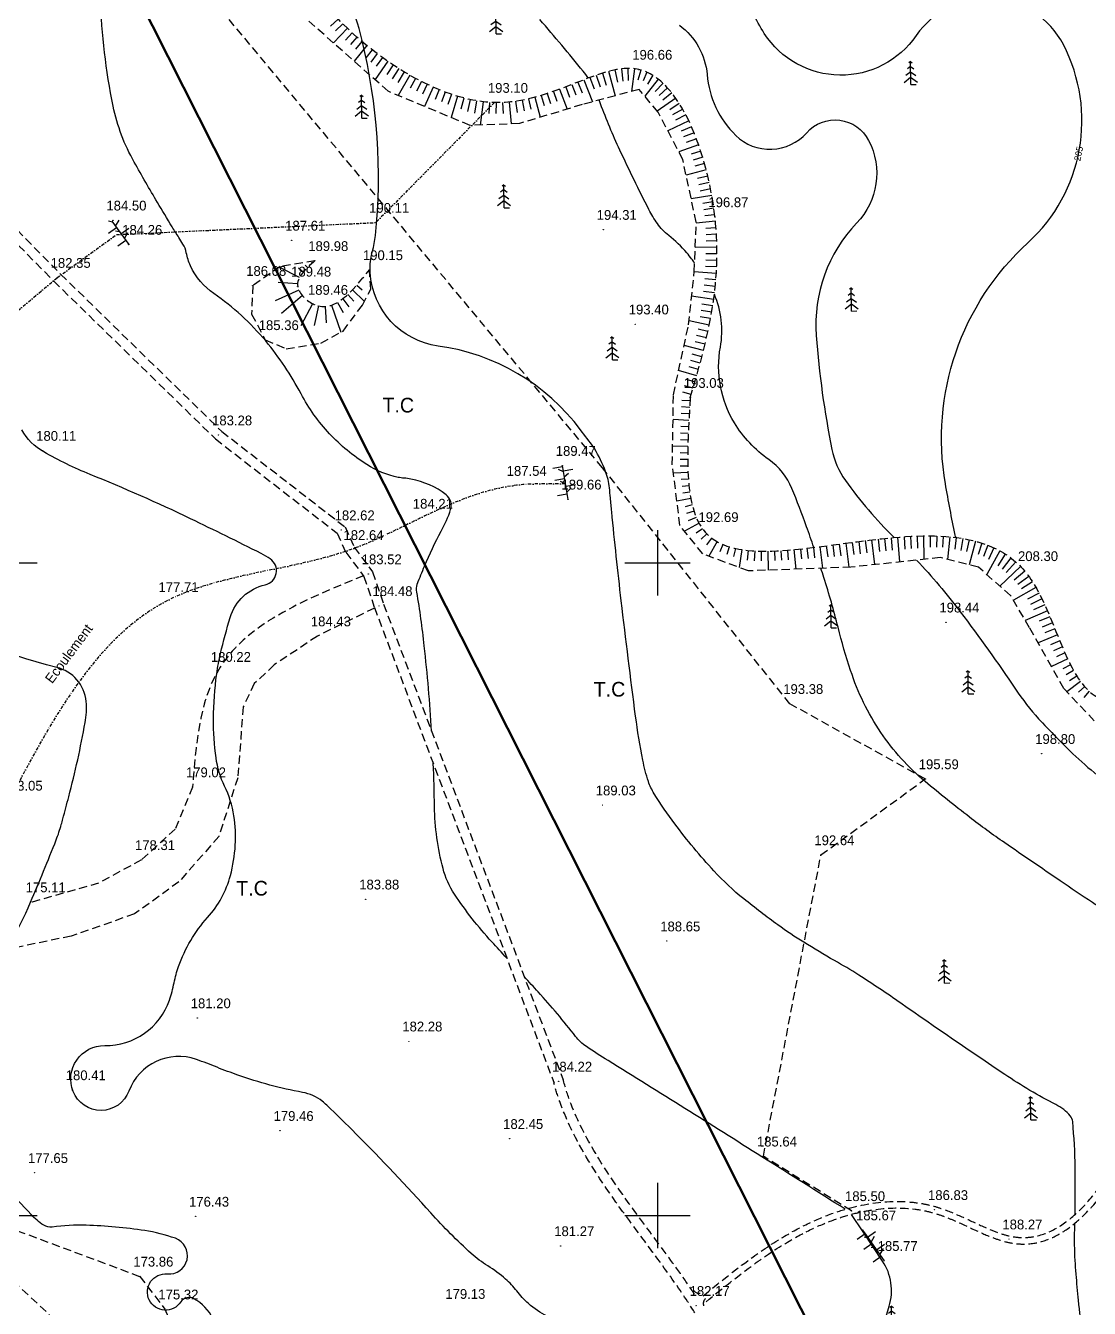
# Model space of a CAD drawing. Extents: x -83928 to -81707, y 15464 to 18601.
# Drawn here: x -82793.5 to -82467.7, y 16171.5 to 16564.6 of the extents above; entities that cross this region are included whole.
import ezdxf
from ezdxf.enums import TextEntityAlignment as Align

# ---------------------------------------------------------------- set-up
doc = ezdxf.new("R2010")
doc.units = 0
doc.header["$MEASUREMENT"] = 0
for name, pattern in [('ACAD_ISO03W100', [30, 12, -18]), ('INTERROMPU', [0.75, 0.5, -0.25]), ('TIRETPTx2', [2, 1, -0.5, 0, -0.5])]:
    doc.linetypes.add(name, pattern=pattern)
doc.layers.add('ACCE', color=4, linetype='INTERROMPU', lineweight=25)
doc.layers.add('Work', color=9, linetype='Continuous', lineweight=50)
for name, color, linetype in [('ALT', 7, 'Continuous'), ('Carroyage 1', 7, 'Continuous'), ('CNiv_1', 1, 'Continuous'), ('CONST', 7, 'Continuous'), ('Cotation CN', 6, 'Continuous'), ('ECOULEMENT', 160, 'ACAD_ISO03W100'), ('LIMITE', 40, 'INTERROMPU'), ('POINTS', 3, 'Continuous'), ('Talus', 5, 'Continuous'), ('USL', 2, 'Continuous')]:
    doc.layers.add(name, color=color, linetype=linetype)

# ---------------------------------------------------------------- blocks, each defined once
blk = doc.blocks.new('CotaCNiv')
at = {"invisible_edges": 15}
blk.add_3dface([(-0.5, -0.5), (0.5, -0.5), (0.5, 0.5), (-0.5, 0.5)], dxfattribs=at)
blk.add_3dface([(-0.5, -0.5), (0.5, -0.5), (0.5, 0.5), (-0.5, 0.5)], dxfattribs=at)
blk.add_attdef('ALTCNIV', text='', height=0.4).set_placement((0, 0), align=Align.MIDDLE)
blk = doc.blocks.new('T10')
at = {"layer": 'USL'}
for p, q in [((0.02, 2.78), (-0.5, 2.4)), ((0.02, 3.53), (-0.26, 3.33)), ((-0.02, 3.53), (0.26, 3.33)), ((-0.02, 2.78), (0.5, 2.4)), ((0, 0), (0, 3.5)), ((-1, 0.34), (-0.02, 1.1)), ((0.02, 1.94), (-0.77, 1.36)), ((-0.02, 1.94), (0.77, 1.36)), ((-0.02, 1.1), (1.01, 0.34)), ((0, 0), (0.83, 0))]:
    blk.add_line(p, q, dxfattribs=at)

msp = doc.modelspace()

# ---------------------------------------------------------------- linework, layer by layer
at = {"linetype": 'ByBlock', "extrusion": (0.000932032, -0.005533, 0.999984)}
msp.add_line((-82537.13, 16195.51, 186.07), (-82536.58, 16194.66, 186.06), dxfattribs=at)
at = {"layer": 'ACCE', "linetype": 'INTERROMPU', "ltscale": 5, "extrusion": (0.000932032, -0.005533, 0.999984), "elevation": 22.18}
for points in [[(-82808.97, 16511), (-82785.07, 16486.71), (-82735.54, 16438.36), (-82698.23, 16409.46), (-82695.6, 16403.6), (-82690.06, 16396.22), (-82686.83, 16386.68), (-82631.79, 16240.91)], [(-82806.83, 16513.1), (-82782.95, 16488.83), (-82733.57, 16440.63), (-82695.79, 16411.37), (-82693, 16405.13), (-82687.37, 16397.64), (-82684.01, 16387.69), (-82628.98, 16241.97)]]:
    msp.add_lwpolyline(points, dxfattribs=at)
at = {"layer": 'ACCE', "linetype": 'INTERROMPU', "ltscale": 5, "extrusion": (0.000932032, -0.005533, 0.999984)}
for centre, radius, start, end in [((-82587.12, 16177.67, -162.28), 2.17, 210.6363, 296.8504), ((-82583.77, 16172.33, -162.28), 2.13, 131.3062, 222.1388)]:
    msp.add_arc(centre, radius, start, end, dxfattribs=at)
at = {"layer": 'ACCE', "linetype": 'INTERROMPU', "ltscale": 5}
for points, knots in [([(-82586, 16175.38, 185.98), (-82581.2, 16179.31, 186.01), (-82576.37, 16183.2, 186.05), (-82568.02, 16189.23, 186.09), (-82564.59, 16191.53, 186.11), (-82558.41, 16195.19, 186.13), (-82555.72, 16196.63, 186.14), (-82550.37, 16199.12, 186.16), (-82547.72, 16200.19, 186.16), (-82542.84, 16201.83, 186.16), (-82540.62, 16202.45, 186.17), (-82533.8, 16203.96, 186.16), (-82529.08, 16204.48, 186.15), (-82522.71, 16204.17, 186.13), (-82521.07, 16204, 186.12), (-82518.33, 16203.55, 186.11), (-82517.21, 16203.32, 186.1), (-82514.97, 16202.76, 186.09), (-82513.87, 16202.42, 186.08), (-82510.58, 16201.3, 186.06), (-82508.44, 16200.39, 186.04), (-82504.26, 16198.5, 186), (-82502.22, 16197.52, 185.99), (-82498.8, 16195.99, 185.96), (-82497.39, 16195.39, 185.94), (-82494.72, 16194.41, 185.92), (-82493.47, 16194.01, 185.92), (-82491.03, 16193.47, 185.9), (-82489.84, 16193.31, 185.9), (-82487.52, 16193.21, 185.89), (-82486.38, 16193.27, 185.88), (-82482.83, 16193.78, 185.88), (-82480.48, 16194.61, 185.88), (-82475.91, 16197.11, 185.9), (-82473.69, 16198.77, 185.91), (-82469.34, 16202.81, 185.95), (-82467.22, 16205.18, 185.97), (-82461.1, 16212.95, 186.04), (-82457.21, 16219.1, 186.1), (-82449.52, 16232.21, 186.24), (-82445.72, 16239.18, 186.31), (-82440.12, 16248.9, 186.41), (-82438.4, 16251.82, 186.44), (-82435.29, 16256.85, 186.49), (-82433.91, 16259, 186.51), (-82431.1, 16263.13, 186.55), (-82429.68, 16265.11, 186.57), (-82425.39, 16270.87, 186.63), (-82422.51, 16274.45, 186.66), (-82416.95, 16281.36, 186.73), (-82414.26, 16284.69, 186.76), (-82409.78, 16290.75, 186.82), (-82407.91, 16293.49, 186.84), (-82405.11, 16298.25, 186.89), (-82404.07, 16300.23, 186.91), (-82402.34, 16304.05, 186.95), (-82401.62, 16305.88, 186.97), (-82400.4, 16309.68, 187.02), (-82399.89, 16311.64, 187.04), (-82399.07, 16315.67, 187.08), (-82398.77, 16317.74, 187.11), (-82398.14, 16324.04, 187.18), (-82398.12, 16328.37, 187.23), (-82398.73, 16335.85, 187.33), (-82399.19, 16339.02, 187.37), (-82400.52, 16345.21, 187.44), (-82401.4, 16348.24, 187.48), (-82403.19, 16353.02, 187.55), (-82403.99, 16354.84, 187.57), (-82405.65, 16358.12, 187.62), (-82406.48, 16359.59, 187.64), (-82408.13, 16362.17, 187.67), (-82408.92, 16363.29, 187.69), (-82410.59, 16365.46, 187.72), (-82411.48, 16366.52, 187.74), (-82414.34, 16369.79, 187.78), (-82416.42, 16371.94, 187.82), (-82419.66, 16375.47, 187.87), (-82420.85, 16376.8, 187.89), (-82422.88, 16379.28, 187.92), (-82423.74, 16380.4, 187.94), (-82425.38, 16382.69, 187.97), (-82426.16, 16383.86, 187.99), (-82428.42, 16387.42, 188.04), (-82429.82, 16389.86, 188.07), (-82432.19, 16394.21, 188.13), (-82433.19, 16396.11, 188.16), (-82434.19, 16398, 188.19)], [3.448781, 3.448781, 3.448781, 3.448781, 21.477763, 21.477763, 33.704874, 33.704874, 42.841126, 42.841126, 51.389512, 51.389512, 58.208587, 58.208587, 71.944836, 71.944836, 76.677716, 76.677716, 79.944242, 79.944242, 83.210769, 83.210769, 89.743822, 89.743822, 96.276875, 96.276875, 101.026512, 101.026512, 105.50547, 105.50547, 109.984427, 109.984427, 114.463385, 114.463385, 124.225963, 124.225963, 133.988541, 133.988541, 143.751119, 143.751119, 162.79459, 162.79459, 181.838061, 181.838061, 190.183059, 190.183059, 196.652083, 196.652083, 203.121106, 203.121106, 216.059153, 216.059153, 228.9972, 228.9972, 239.586039, 239.586039, 246.883183, 246.883183, 253.250736, 253.250736, 259.61829, 259.61829, 265.985843, 265.985843, 278.72095, 278.72095, 288.129528, 288.129528, 297.538107, 297.538107, 303.581452, 303.581452, 308.772493, 308.772493, 312.991663, 312.991663, 317.210832, 317.210832, 326.162459, 326.162459, 331.462934, 331.462934, 335.63843, 335.63843, 339.813926, 339.813926, 348.164918, 348.164918, 354.539267, 354.539267, 354.539267, 354.539267]), ([(-82585.05, 16173.58, 185.96), (-82580.19, 16177.56, 185.99), (-82575.32, 16181.48, 186.02), (-82566.99, 16187.51, 186.07), (-82563.6, 16189.79, 186.08), (-82557.55, 16193.38, 186.11), (-82554.92, 16194.79, 186.12), (-82549.79, 16197.19, 186.13), (-82547.29, 16198.21, 186.14), (-82542.85, 16199.72, 186.14), (-82540.94, 16200.28, 186.14), (-82537.05, 16201.22, 186.14), (-82535.07, 16201.6, 186.14), (-82529.09, 16202.39, 186.13), (-82525.04, 16202.47, 186.12), (-82519.59, 16201.76, 186.09), (-82518.15, 16201.49, 186.08), (-82515.54, 16200.84, 186.07), (-82514.37, 16200.49, 186.06), (-82512.05, 16199.68, 186.04), (-82510.89, 16199.22, 186.03), (-82507.43, 16197.77, 186), (-82505.14, 16196.69, 185.98), (-82500.92, 16194.74, 185.95), (-82498.97, 16193.86, 185.93), (-82495.73, 16192.64, 185.91), (-82494.42, 16192.21, 185.9), (-82491.96, 16191.61, 185.88), (-82490.81, 16191.42, 185.88), (-82488.54, 16191.22, 185.87), (-82487.43, 16191.22, 185.86), (-82484.15, 16191.47, 185.86), (-82482.03, 16191.99, 185.86), (-82477.95, 16193.62, 185.86), (-82475.99, 16194.73, 185.87), (-82472.19, 16197.45, 185.89), (-82470.36, 16199.06, 185.9), (-82464.51, 16204.98, 185.96), (-82460.71, 16210.14, 186.01), (-82453.33, 16221.57, 186.12), (-82449.75, 16227.85, 186.19), (-82442.59, 16240.57, 186.32), (-82439.01, 16247, 186.38), (-82433.93, 16255.25, 186.47), (-82432.53, 16257.44, 186.49), (-82428.28, 16263.75, 186.55), (-82425.35, 16267.63, 186.59), (-82419.53, 16275.01, 186.66), (-82416.64, 16278.51, 186.69), (-82410.94, 16285.75, 186.76), (-82408.15, 16289.48, 186.8), (-82404.45, 16295.36, 186.86), (-82403.29, 16297.4, 186.88), (-82401.35, 16301.3, 186.92), (-82400.54, 16303.15, 186.94), (-82399.62, 16305.65, 186.97), (-82399.41, 16306.25, 186.97), (-82399.21, 16306.86, 186.98)], [3.056603, 3.056603, 3.056603, 3.056603, 21.338406, 21.338406, 33.600877, 33.600877, 42.691962, 42.691962, 51.003267, 51.003267, 57.09833, 57.09833, 63.193392, 63.193392, 75.383516, 75.383516, 79.807534, 79.807534, 83.429642, 83.429642, 87.051751, 87.051751, 94.295967, 94.295967, 100.645965, 100.645965, 105.022211, 105.022211, 108.929242, 108.929242, 112.836272, 112.836272, 120.650332, 120.650332, 128.464393, 128.464393, 136.278453, 136.278453, 154.050436, 154.050436, 171.822418, 171.822418, 189.594401, 189.594401, 196.235736, 196.235736, 209.518408, 209.518408, 222.801079, 222.801079, 237.211949, 237.211949, 244.628063, 244.628063, 250.95186, 250.95186, 252.920773, 252.920773, 252.920773, 252.920773]), ([(-82580.98, 16157.14, 185.75), (-82582.25, 16159.47, 185.78), (-82583.54, 16161.78, 185.81), (-82586.18, 16166.36, 185.87), (-82587.54, 16168.62, 185.91), (-82591.29, 16174.56, 185.99), (-82593.79, 16178.21, 186.04), (-82599, 16185.5, 186.14), (-82601.69, 16189.13, 186.2), (-82609.98, 16200.3, 186.36), (-82615.57, 16207.85, 186.47), (-82624.23, 16221.89, 186.66), (-82627.57, 16228.29, 186.75), (-82630.59, 16236.82, 186.86), (-82631.18, 16238.71, 186.89), (-82631.68, 16240.63, 186.91)], [194.805354, 194.805354, 194.805354, 194.805354, 202.830738, 202.830738, 210.778937, 210.778937, 223.846027, 223.846027, 236.913117, 236.913117, 264.021485, 264.021485, 285.933045, 285.933045, 292.113673, 292.113673, 292.113673, 292.113673]), ([(-82588.67, 16175.95, 186), (-82588.97, 16176.4, 186), (-82589.28, 16176.86, 186.01), (-82591.05, 16179.49, 186.05), (-82592.56, 16181.66, 186.08), (-82597.19, 16188.12, 186.17), (-82600.38, 16192.39, 186.23), (-82609.03, 16204.07, 186.4), (-82614.41, 16211.46, 186.5), (-82621.87, 16223.97, 186.68), (-82624.46, 16229.01, 186.75), (-82627.35, 16236.53, 186.85), (-82628.13, 16238.92, 186.88), (-82628.79, 16241.43, 186.91), (-82628.81, 16241.53, 186.91), (-82628.83, 16241.62, 186.91)], [214.831609, 214.831609, 214.831609, 214.831609, 216.428382, 216.428382, 224.097956, 224.097956, 239.437106, 239.437106, 266.147391, 266.147391, 283.875868, 283.875868, 292.068193, 292.068193, 292.374898, 292.374898, 292.374898, 292.374898])]:
    msp.add_open_spline(points, degree=3, knots=knots, dxfattribs=at)
at = {"layer": 'Carroyage 1'}
for p, q in [((-82600, 16410), (-82600, 16390)), ((-82810, 16400), (-82790, 16400)), ((-82610, 16400), (-82590, 16400)), ((-82600, 16210), (-82600, 16190)), ((-82810, 16200), (-82790, 16200)), ((-82610, 16200), (-82590, 16200))]:
    msp.add_line(p, q, dxfattribs=at)
at = {"layer": 'CNiv_1'}
for points, elevation in [([(-82472.03, 16200.32, 0.008329), (-82472, 16214.67, 0.019953), (-82472.77, 16228.76, 0.152574), (-82473.5, 16230.5, 0.10051), (-82477.89, 16233.98, -0.030691), (-82493.55, 16243.18, -0.004253), (-82525.43, 16265.06, 0.010605), (-82538.33, 16273.67, 0.012795), (-82545.74, 16278.12, -0.010106), (-82555.14, 16283.71, -0.017474), (-82563.06, 16289.03, -0.012697), (-82573.5, 16297, -0.037423), (-82582.67, 16305.58, -0.025048), (-82594.67, 16320, -0.021866), (-82600.98, 16329.23, -0.0588), (-82602.75, 16333, -0.032005), (-82604.46, 16339.49, -0.015693), (-82606.67, 16353, -0.003532), (-82611.06, 16388.34, -0.004576), (-82614, 16415.67, -0.004466), (-82614.38, 16419.91, 0.00613), (-82614.67, 16423, 0.065092), (-82615.86, 16427.99, 0.042741), (-82619.25, 16435, 0.025206), (-82619.53, 16435.42, 0.001914), (-82623.5, 16440.75, 0.199948), (-82667.17, 16466.45, -0.358123), (-82688, 16489, -0.073343), (-82687.53, 16494.28, 0.039318), (-82686, 16504, 0.083793), (-82691.37, 16563.78, 0.203458), (-82707, 16584, 0.323079)], 190), ([(-82669.17, 16348.39, 0.012242), (-82671.4, 16374.6, 0.014131), (-82673.67, 16391, -0.098533), (-82673.6, 16393.4, -0.039445), (-82673.53, 16393.63, -0.001611), (-82671.33, 16399, -0.027487), (-82666.2, 16409.74, 0.045571), (-82663.33, 16416.33, 0.319015), (-82664.73, 16420.86, 0.117745), (-82675.5, 16425.67, 0.027216), (-82677.62, 16425.95, -0.03246), (-82679.4, 16426.2, -0.090212), (-82689.01, 16430.11, -0.062886), (-82700.43, 16439.57, -0.066612), (-82709.16, 16451.8, 0.051282), (-82720, 16468, 0.069171), (-82735.86, 16482.5, -0.135719), (-82743, 16491, -0.057863), (-82744.31, 16495.04, 0.087468), (-82745.33, 16497.67, 0.004843), (-82746.59, 16499.69, -0.002947), (-82748.67, 16503, -0.005927), (-82753.17, 16510.47, -0.003649), (-82760.25, 16522.75, -0.078337), (-82766.72, 16539.97, -0.043151), (-82770.6, 16573, -0.064329)], 185), ([(-82508.5, 16407.75, -0.087027), (-82508.8, 16408.51, -0.006543), (-82511.75, 16424.25, -0.256472), (-82486.48, 16498.08, 0.33946), (-82475.6, 16558.8, 0.567043), (-82520.69, 16561.6, -0.535768), (-82567.25, 16562.25, -0.072757), (-82573.23, 16575.37, 0.137494)], 205), ([(-82621.2, 16548.55, 0.028923), (-82622.71, 16550.64, 0.007047), (-82636, 16566.5, 0.014744)], 195), ([(-82593.25, 16564.75, -0.21654), (-82584.77, 16549.63, 0.179787), (-82576, 16531, 0.429749), (-82554.25, 16531.8, -0.527728), (-82535.27, 16529.47, -0.32105), (-82538.95, 16504.09, 0.213232), (-82551.33, 16469.67, 0.030928), (-82546.53, 16434.74, 0.106636), (-82542.4, 16425.27, 0.040979), (-82527.5, 16407.77, 0.040979)], 200), ([(-82588.59, 16491.88, 0.001371), (-82589.51, 16493.14, 0.018907), (-82591, 16495, 0.046175), (-82596.53, 16500.32, -0.070171), (-82600, 16504, -0.036009), (-82602.58, 16508.27, -0.008842), (-82611.5, 16526.5, -0.021261), (-82617.4, 16540.67, 0.006731), (-82617.84, 16541.82)], 195), ([(-82552.06, 16404.72, 0.003553), (-82554.28, 16411.06, 0.01135), (-82558.8, 16422.8, 0.142752), (-82565.85, 16431.64, -0.103439), (-82576.4, 16442.93, -0.183147), (-82580.69, 16466.13, 0.147763), (-82582.54, 16482.32)], 195), ([(-82633.77, 16169.12, -0.068286), (-82639.5, 16173, -0.045588), (-82643.09, 16176.87, 0.0483), (-82646.5, 16180.5, 0.041375), (-82651.96, 16184.55, -0.044604), (-82657, 16188.33, -0.026902), (-82669.4, 16200.78, 0.014165), (-82692.33, 16225, 0.003841), (-82701.31, 16233.82, 0.026922), (-82702.67, 16235, 0.119928), (-82708.72, 16237.72, -0.038417), (-82728.5, 16243, -0.011992), (-82734.89, 16245.41, 0.012127), (-82741.2, 16247.8, 0.407552), (-82761.89, 16238.13, -0.686526), (-82779, 16238, -0.533308), (-82769.28, 16252.07, 0.324318), (-82749.5, 16266, 0.032093), (-82748.05, 16271.31, -0.033959), (-82746.67, 16276.33, -0.099007), (-82737.79, 16291.31, 0.118035), (-82730.8, 16304.2, 0.051266), (-82729.31, 16313.44, 0.052919), (-82729.75, 16322.5, 0.074435), (-82732.59, 16331.58, -0.078633), (-82735.2, 16340.2, -0.036321), (-82735.98, 16352.16, -0.03136), (-82735, 16366, -0.025526), (-82733.84, 16372.24, -0.014142), (-82730.86, 16383.29, -0.270566), (-82720.14, 16393.28, 0.652669), (-82718.6, 16401.2, 0.034922), (-82721.41, 16402.87, 0.00474), (-82743, 16413.5, 0.015991), (-82773.73, 16427.08, -0.033903), (-82788, 16434, -0.136243), (-82794.7, 16440.76, -0.042676)], 180), ([(-82520.59, 16400.82, -0.027954), (-82507.2, 16385, -0.01313), (-82490.27, 16361.3, 0.033203), (-82483.2, 16352.2, 0.010229), (-82482.03, 16350.94, 0.002121), (-82476.25, 16345, 0.035892), (-82461.33, 16331.84, 0.159252), (-82457, 16330.33, 0.244466), (-82454.99, 16331.33, -0.139002), (-82452, 16333.67, -0.107759), (-82436.07, 16336.44, -0.072185), (-82412.5, 16332, -0.010015), (-82404.35, 16329.02, 0.014408), (-82398.67, 16327, 0.004411), (-82398.23, 16326.86, 0.004411)], 200), ([(-82424.18, 16272.34, 0.291258), (-82427.9, 16275.09, -0.122194), (-82440, 16279, -0.002067), (-82459.79, 16291.4, -0.005832), (-82466.73, 16295.91, -0.002552), (-82476.6, 16302.55, -0.001473), (-82493.6, 16314.2, -0.013244), (-82504.38, 16322.06, -0.01012), (-82518, 16333, -0.070898), (-82531.52, 16348.04, -0.067907), (-82540.8, 16367, -0.018391), (-82544.65, 16380.25, 0.015989), (-82549, 16395.5, 0.001579), (-82549.92, 16398.34)], 195), ([(-82806.66, 16270.69, 0.062002), (-82792, 16296, 0.006288), (-82784.16, 16315.14, 0.026475), (-82782.6, 16319.8, 0.002662), (-82782.12, 16321.55, 0.00069), (-82780.33, 16328.33, 0.019005), (-82775.29, 16351.03, 0.068486), (-82775, 16357.5, 0.319335), (-82783.99, 16367.94, -0.077175), (-82832, 16388, -0.013299)], 175), ([(-82646.13, 16278.88, -0.001986), (-82650.71, 16283.86, -0.038432), (-82662.15, 16298.47, -0.083255), (-82665.67, 16306.33, -0.059385), (-82668.27, 16325.32, 0.006161), (-82668.66, 16338.56, 0.006161)], 185), ([(-82542.43, 16201.91, 0.000123), (-82568, 16218, 0.001439), (-82615.12, 16247.45, -0.010118), (-82621.75, 16251.75, -0.079395), (-82625.06, 16254.86, 0.020123), (-82636.5, 16268.5, 0.002573), (-82640.74, 16273.11)], 185), ([(-82674.25, 16077.69, -0.01957), (-82674.67, 16079.67, -0.42658), (-82672.36, 16082.8, 0.372604), (-82669.5, 16086, 0.478534), (-82673.63, 16089.43, -0.253854), (-82682, 16092, -0.20963), (-82688.03, 16107.9, 0.195858), (-82694, 16125, 0.051216), (-82708.55, 16138.44, -0.042837), (-82726.2, 16154.2, -0.073601), (-82736.14, 16168.44, 0.154522), (-82742, 16174.5, 0.387629), (-82746, 16173.5, -0.265987), (-82751, 16171, -1.020897), (-82750.15, 16182.08, 0.881027), (-82747.67, 16193, 0.051197), (-82757.05, 16195.37, 0.027451), (-82775, 16197, 0.044845), (-82785.39, 16196.44, -0.179714), (-82788, 16197, -0.069167), (-82791.88, 16200.31, 0.029948), (-82800.2, 16208.6, 0.001791)], 175), ([(-82538.5, 16120.75, -0.057423), (-82528.98, 16172.18, 0.225135), (-82531, 16186), (-82537, 16195), (-82540.57, 16200.35)], 185), ([(-82410, 15955.6, -0.242807), (-82413.42, 15965.63, 0.156365), (-82416, 15981.33, 0.005887), (-82421.33, 15991.45, -0.011494), (-82424, 15996.67, -0.001304), (-82427.45, 16003.84, 0.001428), (-82430.6, 16010.4, 0.007953), (-82435, 16019.13, -0.004578), (-82442.75, 16034.25, -0.064599), (-82450.17, 16055.53, 0.07404), (-82457, 16074, 0.053807), (-82460.46, 16078.95, -0.052659), (-82464, 16084, -0.050769), (-82466.62, 16090.1, -0.030692), (-82469.25, 16100.75, -0.115049), (-82468.19, 16122.77, 0.104142), (-82466.5, 16147, 0.017885), (-82469.43, 16163.69, -0.029054), (-82471, 16174, -0.002947), (-82471.7, 16182.04, -0.005641), (-82472, 16186.25, -0.02207), (-82472.14, 16195.71, 0.001116), (-82472.09, 16197.63)], 190)]:
    msp.add_lwpolyline(points, format="xyb", dxfattribs=dict(at, elevation=elevation))
at = {"layer": 'CONST', "linetype": 'ByBlock', "extrusion": (0.000932032, -0.005533, 0.999984)}
for p, q in [((-82768.18, 16501.05, 190.48), (-82765.74, 16502.8, 190.49)), ((-82766.92, 16504.44, 190.51), (-82768.13, 16504.69, 6.99)), ((-82767.12, 16504.71, 190.52), (-82761.94, 16497.52, 190.41)), ((-82766, 16503.16, 190.49), (-82764.91, 16505.02, 6.99)), ((-82764.73, 16501.4, 190.47), (-82765.97, 16501.6, 6.97)), ((-82764.33, 16500.85, 190.46), (-82761.9, 16502.6, 190.47)), ((-82762.87, 16498.82, 190.43), (-82765.31, 16497.06, 190.42)), ((-82763.26, 16499.35, 190.44), (-82762.2, 16501.24, 6.96)), ((-82629.07, 16429.44, 189.17), (-82632.03, 16428.94, 189.17)), ((-82628.8, 16427.86, 189.15), (-82630.24, 16428.65, 5.64)), ((-82629.13, 16429.78, 189.18), (-82627.38, 16419.46, 189.05)), ((-82628.86, 16428.19, 189.16), (-82625.9, 16428.7, 189.16)), ((-82628.54, 16426.31, 189.14), (-82627.2, 16427.53, 5.63)), ((-82631.42, 16425.37, 189.13), (-82628.47, 16425.87, 189.13)), ((-82628.18, 16424.17, 189.11), (-82629.66, 16424.93, 5.61)), ((-82628.06, 16423.5, 189.1), (-82625.11, 16424, 189.1)), ((-82627.76, 16421.68, 189.08), (-82626.44, 16422.94, 5.6)), ((-82627.65, 16421.03, 189.07), (-82630.6, 16420.53, 189.07)), ((-82535.65, 16193.35, 186.04), (-82533.21, 16195.09, 186.05)), ((-82536.38, 16194.38, 186.06), (-82538.82, 16192.64, 186.05)), ((-82536.73, 16189.69, 186.01), (-82534.28, 16191.43, 186.01)), ((-82535.45, 16193.07, 186.04), (-82536.66, 16193.33, 2.52)), ((-82536.58, 16194.66, 186.06), (-82530.51, 16186.13, 185.94)), ((-82534.54, 16191.79, 186.02), (-82533.44, 16193.65, 2.51)), ((-82532.89, 16189.47, 185.99), (-82530.44, 16191.21, 185.99)), ((-82533.28, 16190.02, 185.99), (-82534.52, 16190.23, 2.5)), ((-82531.44, 16187.43, 185.96), (-82533.88, 16185.69, 185.95)), ((-82531.82, 16187.97, 185.96), (-82530.76, 16189.85, 2.49))]:
    msp.add_line(p, q, dxfattribs=at)
at = {"layer": 'ECOULEMENT', "linetype": 'TIRETPTx2', "extrusion": (0.000932032, -0.005533, 0.999984)}
for p, q in [((-82649.93, 16541.04, 189.59), (-82686.29, 16504.27, 190.25)), ((-82765.73, 16500.58, 189.95), (-82686.29, 16504.27, 189.9)), ((-82783.87, 16487.4, 189.9), (-82765.73, 16500.58, 189.95)), ((-82807.15, 16467.82, 189.81), (-82783.87, 16487.4, 189.9))]:
    msp.add_line(p, q, dxfattribs=at)
at = {"layer": 'ECOULEMENT', "linetype": 'TIRETPTx2'}
msp.add_spline([(-82628.18, 16424.17, 189.11), (-82644.17, 16423.65, 189.15), (-82672.92, 16413.59, 189.12), (-82694.16, 16404, 189.07), (-82750.82, 16388.06, 189.06), (-82798.6, 16327.19, 188.48), (-82814.11, 16298.43, 188.18)], degree=3, dxfattribs=at)
at = {"layer": 'LIMITE', "linetype": 'INTERROMPU', "ltscale": 5, "extrusion": (0.000932032, -0.005533, 0.999984)}
for p, q in [((-82616.84, 16429.16, 187.48), (-82739.73, 16576.74, 188.41)), ((-82682.44, 16544.5, 187.13), (-82707.48, 16566.59, 187.27)), ((-82605.58, 16545.08, 187.06), (-82623.05, 16540.43, 187.05)), ((-82599.76, 16538.11, 187.02), (-82605.58, 16545.08, 187.06)), ((-82657.4, 16534.03, 187.05), (-82682.44, 16544.5, 187.13)), ((-82623.05, 16540.43, 187.05), (-82642.26, 16534.61, 187.04)), ((-82592.19, 16523.57, 186.93), (-82599.76, 16538.11, 187.02)), ((-82642.26, 16534.61, 187.04), (-82657.4, 16534.03, 187.05)), ((-82588.11, 16504.38, 186.82), (-82592.19, 16523.57, 186.93)), ((-82588.69, 16489.26, 186.73), (-82588.11, 16504.38, 186.82)), ((-82715.59, 16490.82, 190.17), (-82723.96, 16484.94, 190.15)), ((-82704.95, 16492.55, 190.17), (-82715.59, 16490.82, 190.17)), ((-82687.77, 16483.87, 190.11), (-82688.2, 16489.76, 190.14)), ((-82590.44, 16472.98, 186.65), (-82588.69, 16489.26, 186.73)), ((-82723.96, 16484.94, 190.15), (-82724.29, 16476.23, 190.1)), ((-82690.38, 16479.01, 190.08), (-82687.77, 16483.87, 190.11)), ((-82696.29, 16471.02, 190.04), (-82690.38, 16479.01, 190.08)), ((-82724.29, 16476.23, 190.1), (-82720.12, 16468.32, 190.05)), ((-82703.07, 16467.37, 190.03), (-82696.29, 16471.02, 190.04)), ((-82595.09, 16451.46, 186.53), (-82590.44, 16472.98, 186.65)), ((-82720.12, 16468.32, 190.05), (-82713.68, 16465.63, 190.03)), ((-82713.68, 16465.63, 190.03), (-82703.07, 16467.37, 190.03)), ((-82595.42, 16430.08, 186.41), (-82595.09, 16451.46, 186.53)), ((-82559.44, 16356.82, 187.03), (-82616.84, 16429.16, 187.48)), ((-82593.09, 16411.47, 186.31), (-82595.42, 16430.08, 186.41)), ((-82586.1, 16402.75, 186.25), (-82593.09, 16411.47, 186.31)), ((-82585.41, 16409.5, 188.8), (-82585.42, 16409.55, 188.8)), ((-82572.13, 16397.52, 186.21), (-82586.1, 16402.75, 186.25)), ((-82513.32, 16401.59, 186.18), (-82540.69, 16398.68, 186.19)), ((-82501.67, 16398.69, 186.15), (-82513.32, 16401.59, 186.18)), ((-82540.69, 16398.68, 186.19), (-82572.13, 16397.52, 186.21)), ((-82491.77, 16389.96, 186.1), (-82501.67, 16398.69, 186.15)), ((-82485.95, 16380.08, 186.04), (-82491.77, 16389.96, 186.1)), ((-82686.63, 16386.15, 188.84), (-82704.15, 16377.54, 188.8)), ((-82475.47, 16361.47, 185.92), (-82485.95, 16380.08, 186.04)), ((-82704.15, 16377.54, 188.8), (-82717.36, 16368.77, 188.77)), ((-82717.36, 16368.77, 188.77), (-82723.48, 16363, 188.74)), ((-82723.48, 16363, 188.74), (-82726.88, 16355.87, 188.71)), ((-82466.15, 16351.59, 185.86), (-82475.47, 16361.47, 185.92)), ((-82517.93, 16333.76, 186.86), (-82559.44, 16356.82, 187.03)), ((-82726.88, 16355.87, 188.71), (-82728.57, 16334.15, 188.59)), ((-82728.57, 16334.15, 188.59), (-82734.35, 16316.15, 188.49)), ((-82549.9, 16310.47, 186.76), (-82517.93, 16333.76, 186.86)), ((-82734.35, 16316.15, 188.49), (-82746.58, 16302.23, 188.43)), ((-82567.51, 16218.13, 186.27), (-82549.9, 16310.47, 186.76)), ((-82746.58, 16302.23, 188.43), (-82760.17, 16292.39, 188.39)), ((-82540.51, 16201.4, 186.15), (-82567.51, 16218.13, 186.27))]:
    msp.add_line(p, q, dxfattribs=at)
for points, elevation in [([(-82742.57, 16331.65), (-82747.85, 16318.8), (-82758.18, 16309.33), (-82771.32, 16302.21), (-82791.66, 16296.4)], 20.87), ([(-82760.31, 16292.76), (-82779.72, 16286.01), (-82805.68, 16280.5), (-82827.07, 16276.73), (-82834.31, 16272.64), (-82837.25, 16267), (-82838.56, 16257.39), (-82840.97, 16243.65), (-82838.87, 16228.57), (-82813.79, 16202.27), (-82758.68, 16181.68), (-82751.01, 16171.63), (-82741.57, 16150.38), (-82747.48, 16104.32), (-82777.26, 16065.84), (-82805.7, 16045.54), (-82864.65, 16007.83), (-82897.44, 15966.1)], 21.1), ([(-82837.07, 16287.4), (-82847.32, 16278.82), (-82854.97, 16265.91), (-82857.93, 16255.36), (-82854.75, 16242.41), (-82851.19, 16224.95), (-82838, 16206.95), (-82823.52, 16195.38), (-82802.94, 16185.42), (-82782.05, 16165.84), (-82772.2, 16139.82), (-82771.65, 16109.27), (-82786.83, 16081.07), (-82816.97, 16051.01), (-82849.11, 16054.37), (-82876.37, 16022.07), (-82907.57, 15984.46)], 20.79)]:
    msp.add_lwpolyline(points, dxfattribs=dict(at, elevation=elevation))
at = {"layer": 'LIMITE', "linetype": 'INTERROMPU', "ltscale": 5}
for points in [[(-82589.91, 16450.62, 189.03), (-82582.37, 16505.99, 189.33), (-82605.7, 16551.18, 189.6), (-82649.93, 16541.04, 189.59), (-82706.52, 16584.57, 189.88), (-82665.36, 16582.04, 191.13), (-82554.88, 16606.44, 191.07), (-82571.19, 16622.5, 191.32), (-82571.05, 16629.84, 191.34)], [(-82704.95, 16492.55, 190.17), (-82710.19, 16484.72, 190.09), (-82705.04, 16479.14, 190.01), (-82688.2, 16489.76, 190.09)], [(-82589.91, 16450.62, 189.03), (-82585.41, 16409.5, 188.8), (-82487.52, 16397.53, 188.35), (-82459.29, 16357.54, 187.78), (-82444.25, 16367.31, 187.85), (-82446.68, 16388.82, 188.11), (-82434.19, 16398, 188.19), (-82407.04, 16394.58, 188.06), (-82373.55, 16337.21, 187.13), (-82367.71, 16299.43, 186.79), (-82371.9, 16253.38, 186.25), (-82380.23, 16205.29, 185.7), (-82391.12, 16156, 185.14), (-82406.5, 16083.04, 184.31)]]:
    msp.add_spline(points, degree=3, dxfattribs=at)
msp.add_open_spline([(-82690.01, 16395.99, 188.96), (-82708.41, 16388.61, 188.93), (-82738.79, 16375.95, 188.87), (-82741.38, 16344.11, 188.5), (-82742.43, 16331.28, 188.35)], degree=3, knots=[1.401571, 1.401571, 1.401571, 1.401571, 55.050618, 91.23634, 91.23634, 91.23634, 91.23634], dxfattribs=at)
at = {"layer": 'POINTS', "extrusion": (0.002059, -0.012217, 0.999923)}
for centre in [(-82605.91, 16550.19, -182.42), (-82650.14, 16540.05, -182.42), (-82582.59, 16505, -182.42), (-82767.01, 16503.98, -182.42), (-82686.51, 16503.28, -182.42), (-82616.8, 16501.12, -182.42), (-82712.24, 16497.82, -182.42), (-82762.16, 16496.54, -182.42), (-82705.17, 16491.56, -182.42), (-82688.42, 16488.77, -182.42), (-82784.09, 16486.41, -182.42), (-82724.18, 16483.95, -182.42), (-82710.41, 16483.73, -182.42), (-82705.26, 16478.15, -182.42), (-82606.99, 16472.13, -182.42), (-82720.34, 16467.33, -182.42), (-82590.12, 16449.62, -182.42), (-82734.63, 16438.13, -182.42), (-82788.52, 16433.4, -182.42), (-82629.34, 16428.79, -182.42), (-82644.38, 16422.66, -182.42), (-82627.59, 16418.47, -182.42), (-82673.13, 16412.6, -182.42), (-82697.08, 16409.05, -182.42), (-82585.62, 16408.5, -182.42), (-82694.37, 16403, -182.42), (-82688.79, 16395.57, -182.42), (-82487.74, 16396.54, -182.42), (-82751.04, 16387.06, -182.42), (-82685.5, 16385.82, -182.42), (-82511.81, 16380.79, -182.42), (-82704.37, 16376.54, -182.42), (-82735, 16365.65, -182.42), (-82559.65, 16355.81, -182.42), (-82482.46, 16340.49, -182.42), (-82518.14, 16332.76, -182.42), (-82742.64, 16330.28, -182.42), (-82617.08, 16324.73, -182.42), (-82758.25, 16307.97, -182.42), (-82550.11, 16309.46, -182.42), (-82791.73, 16295.04, -182.42), (-82689.55, 16295.9, -182.42), (-82689.55, 16295.9, -182.42), (-82597.33, 16283.05, -182.42), (-82741.17, 16259.5, -182.42), (-82741.17, 16259.5, -182.42), (-82676.35, 16252.39, -182.42), (-82676.35, 16252.39, -182.42), (-82779.46, 16237.45, -182.42), (-82779.46, 16237.45, -182.42), (-82630.46, 16240.08, -182.42), (-82715.79, 16224.97, -182.42), (-82715.79, 16224.97, -182.42), (-82645.45, 16222.5, -182.42), (-82645.45, 16222.5, -182.42), (-82567.72, 16217.12, -182.42), (-82791.04, 16212.07, -182.42), (-82791.04, 16212.07, -182.42), (-82741.68, 16198.69, -182.42), (-82741.68, 16198.69, -182.42), (-82540.72, 16200.39, -182.42), (-82515.29, 16200.72, -182.42), (-82537.34, 16194.5, -182.42), (-82492.51, 16191.72, -182.42), (-82629.81, 16189.66, -182.42), (-82629.81, 16189.66, -182.42), (-82530.72, 16185.12, -182.42), (-82758.75, 16180.32, -182.42), (-82758.75, 16180.32, -182.42), (-82588.33, 16171.34, -182.42)]:
    msp.add_circle(centre, 0.05, dxfattribs=at)
at = {"layer": 'Talus', "linetype": 'ByBlock', "extrusion": (0.000932032, -0.005533, 0.999984)}
for p, q in [((-82697.79, 16566.64, 189.5), (-82700.14, 16564.42, 188.37)), ((-82696.4, 16565.2, 189.5), (-82698.64, 16562.99, 188.37)), ((-82694.97, 16563.8, 189.49), (-82699.27, 16559.35, 187.23)), ((-82693.51, 16562.43, 189.49), (-82695.59, 16560.18, 188.35)), ((-82692.03, 16561.09, 189.48), (-82694.05, 16558.81, 188.35)), ((-82688.98, 16558.5, 189.48), (-82692.89, 16553.72, 187.19)), ((-82690.52, 16559.78, 189.48), (-82692.5, 16557.45, 188.34)), ((-82687.41, 16557.25, 189.48), (-82689.35, 16554.78, 188.33)), ((-82685.83, 16556.04, 189.48), (-82687.76, 16553.47, 188.33)), ((-82682.58, 16553.7, 189.49), (-82686.48, 16548.07, 187.15)), ((-82684.22, 16554.85, 189.48), (-82686.15, 16552.17, 188.32)), ((-82680.92, 16552.58, 189.49), (-82682.89, 16549.61, 188.32)), ((-82679.24, 16551.5, 189.49), (-82681.24, 16548.35, 188.31)), ((-82677.54, 16550.45, 189.5), (-82679.47, 16547.25, 188.31)), ((-82675.82, 16549.43, 189.5), (-82679.38, 16543.22, 187.12)), ((-82620.64, 16548.76, 189.63), (-82619.33, 16545.27, 188.34)), ((-82618.76, 16549.44, 189.63), (-82617.5, 16545.84, 188.34)), ((-82616.86, 16550.07, 189.63), (-82615.7, 16546.38, 188.34)), ((-82614.94, 16550.63, 189.63), (-82612.95, 16543.12, 187.06)), ((-82612.99, 16551.08, 189.62), (-82612.24, 16547.3, 188.34)), ((-82611.01, 16551.4, 189.62), (-82610.58, 16547.63, 188.34)), ((-82609.02, 16551.52, 189.61), (-82608.99, 16547.85, 188.33)), ((-82607.02, 16551.42, 189.61), (-82607.88, 16544.47, 187.06)), ((-82605.07, 16551.02, 189.6), (-82605.96, 16547.88, 188.33)), ((-82603.19, 16550.34, 189.59), (-82604.38, 16547.7, 188.32)), ((-82601.42, 16549.4, 189.58), (-82603.07, 16546.73, 188.32)), ((-82674.07, 16548.46, 189.51), (-82675.72, 16545.42, 188.31)), ((-82672.3, 16547.53, 189.51), (-82673.83, 16544.54, 188.31)), ((-82670.51, 16546.64, 189.52), (-82671.93, 16543.67, 188.31)), ((-82668.69, 16545.8, 189.52), (-82671.35, 16539.86, 187.09)), ((-82666.85, 16545.01, 189.53), (-82668.09, 16542.02, 188.31)), ((-82629.96, 16545.14, 189.63), (-82627.67, 16539.03, 187.05)), ((-82628.09, 16545.86, 189.63), (-82626.88, 16542.75, 188.34)), ((-82626.23, 16546.59, 189.63), (-82624.97, 16543.41, 188.34)), ((-82624.37, 16547.32, 189.63), (-82623.07, 16544.04, 188.34)), ((-82622.51, 16548.05, 189.63), (-82619.87, 16541.28, 187.05)), ((-82599.79, 16548.25, 189.57), (-82603.87, 16543.04, 187.05)), ((-82598.27, 16546.95, 189.56), (-82600.63, 16544.46, 188.3)), ((-82596.87, 16545.52, 189.55), (-82599.46, 16543.18, 188.29)), ((-82664.99, 16544.28, 189.54), (-82666.15, 16541.23, 188.31)), ((-82663.11, 16543.6, 189.54), (-82664.19, 16540.46, 188.31)), ((-82661.21, 16542.99, 189.55), (-82663.19, 16536.45, 187.07)), ((-82659.28, 16542.45, 189.55), (-82660.18, 16539.01, 188.31)), ((-82657.34, 16541.98, 189.56), (-82658.14, 16538.33, 188.31)), ((-82655.38, 16541.6, 189.57), (-82656.03, 16537.83, 188.31)), ((-82653.4, 16541.31, 189.57), (-82654.28, 16534.15, 187.04)), ((-82651.41, 16541.11, 189.58), (-82651.65, 16537.68, 188.31)), ((-82649.41, 16541.03, 189.59), (-82649.46, 16537.68, 188.31)), ((-82647.41, 16541.05, 189.59), (-82647.27, 16537.74, 188.32)), ((-82645.41, 16541.19, 189.6), (-82644.79, 16534.52, 187.04)), ((-82643.43, 16541.43, 189.6), (-82642.94, 16538.02, 188.32)), ((-82641.46, 16541.76, 189.61), (-82640.84, 16538.49, 188.32)), ((-82639.5, 16542.17, 189.61), (-82638.77, 16539.03, 188.33)), ((-82637.56, 16542.66, 189.62), (-82635.91, 16536.54, 187.04)), ((-82635.64, 16543.21, 189.62), (-82634.72, 16540.19, 188.33)), ((-82633.73, 16543.81, 189.62), (-82632.73, 16540.8, 188.33)), ((-82631.84, 16544.46, 189.63), (-82630.76, 16541.44, 188.34)), ((-82594.38, 16542.39, 189.53), (-82600.03, 16538.44, 187.02)), ((-82595.58, 16543.99, 189.54), (-82598.32, 16541.83, 188.28)), ((-82593.28, 16540.73, 189.52), (-82596.23, 16538.87, 188.26)), ((-82592.25, 16539.01, 189.51), (-82595.32, 16537.26, 188.25)), ((-82591.29, 16537.26, 189.5), (-82594.44, 16535.61, 188.24)), ((-82590.39, 16535.47, 189.49), (-82596.79, 16532.41, 186.98)), ((-82589.55, 16533.65, 189.48), (-82592.76, 16532.24, 188.22)), ((-82588.77, 16531.81, 189.47), (-82591.95, 16530.52, 188.21)), ((-82588.04, 16529.95, 189.46), (-82591.16, 16528.78, 188.2)), ((-82587.35, 16528.07, 189.45), (-82593.43, 16525.96, 186.94)), ((-82586.71, 16526.18, 189.44), (-82589.64, 16525.23, 188.18)), ((-82586.11, 16524.27, 189.43), (-82589.04, 16523.4, 188.17)), ((-82585.56, 16522.35, 189.42), (-82588.56, 16521.52, 188.16)), ((-82585.04, 16520.42, 189.41), (-82591.18, 16518.85, 186.9)), ((-82584.56, 16518.48, 189.39), (-82587.68, 16517.75, 188.14)), ((-82584.11, 16516.53, 189.38), (-82587.26, 16515.85, 188.13)), ((-82583.71, 16514.57, 189.37), (-82586.86, 16513.95, 188.12)), ((-82583.34, 16512.6, 189.36), (-82589.62, 16511.5, 186.86)), ((-82583, 16510.63, 189.35), (-82586.12, 16510.14, 188.1)), ((-82582.71, 16508.65, 189.34), (-82585.77, 16508.23, 188.09)), ((-82582.45, 16506.67, 189.33), (-82585.45, 16506.32, 188.08)), ((-82582.23, 16504.68, 189.32), (-82588.12, 16504.11, 186.82)), ((-82582.05, 16502.69, 189.31), (-82585.12, 16502.45, 188.06)), ((-82581.91, 16500.7, 189.3), (-82585.09, 16500.51, 188.05)), ((-82581.82, 16498.7, 189.29), (-82585.08, 16498.58, 188.04)), ((-82581.76, 16496.7, 189.28), (-82588.41, 16496.59, 186.78)), ((-82581.74, 16494.7, 189.27), (-82585.11, 16494.71, 188.02)), ((-82709.65, 16487.41, 190.13), (-82715.83, 16490.66, 190.17)), ((-82708.52, 16489.05, 190.14), (-82709.98, 16490.27, 190.16)), ((-82707.16, 16490.51, 190.15), (-82707.87, 16491.24, 190.16)), ((-82705.7, 16491.88, 190.17), (-82705.91, 16492.12, 190.17)), ((-82581.83, 16490.7, 189.25), (-82585.23, 16490.85, 188)), ((-82581.77, 16492.7, 189.26), (-82585.16, 16492.78, 188.01)), ((-82710.23, 16485.51, 190.1), (-82716.16, 16485.88, 190.13)), ((-82581.94, 16488.7, 189.24), (-82588.7, 16489.14, 186.73)), ((-82582.08, 16486.71, 189.23), (-82585.49, 16487, 187.98)), ((-82709.84, 16483.57, 190.08), (-82717.05, 16480.3, 190.09)), ((-82708.75, 16481.9, 190.06), (-82715.15, 16476.46, 190.06)), ((-82694.85, 16482.23, 190.02), (-82692.94, 16480.17, 190.05)), ((-82693.42, 16483.63, 190.03), (-82689.78, 16480.14, 190.09)), ((-82692.07, 16485.11, 190.04), (-82690.39, 16483.62, 190.07)), ((-82582.49, 16482.73, 189.2), (-82585.89, 16483.14, 187.95)), ((-82582.27, 16484.72, 189.22), (-82585.68, 16485.07, 187.96)), ((-82705.64, 16479.42, 190.02), (-82709.19, 16472.6, 190.02)), ((-82703.77, 16478.72, 190), (-82705.15, 16472.76, 190.02)), ((-82701.79, 16478.56, 189.99), (-82701.44, 16473.5, 190.01)), ((-82699.83, 16478.97, 189.99), (-82696.96, 16470.66, 190.04)), ((-82698.02, 16479.81, 190), (-82696.21, 16476.7, 190.03)), ((-82696.37, 16480.94, 190.01), (-82694.48, 16478.48, 190.04)), ((-82582.74, 16480.75, 189.19), (-82589.5, 16481.69, 186.69)), ((-82583.03, 16478.77, 189.18), (-82586.37, 16479.29, 187.93)), ((-82584.09, 16472.86, 189.15), (-82590.31, 16474.14, 186.65)), ((-82583.71, 16474.83, 189.16), (-82586.91, 16475.43, 187.91)), ((-82583.35, 16476.79, 189.17), (-82586.63, 16477.36, 187.92)), ((-82584.5, 16470.91, 189.14), (-82587.55, 16471.57, 187.89)), ((-82585.88, 16465.07, 189.11), (-82591.82, 16466.58, 186.61)), ((-82585.4, 16467.01, 189.12), (-82588.41, 16467.74, 187.87)), ((-82584.94, 16468.95, 189.13), (-82587.97, 16469.66, 187.88)), ((-82586.38, 16463.13, 189.1), (-82589.31, 16463.9, 187.85)), ((-82587.96, 16457.34, 189.07), (-82593.48, 16458.92, 186.57)), ((-82587.42, 16459.27, 189.08), (-82590.24, 16460.06, 187.83)), ((-82586.89, 16461.2, 189.09), (-82589.77, 16461.98, 187.84)), ((-82588.51, 16455.42, 189.06), (-82591.21, 16456.2, 187.81)), ((-82589.63, 16451.58, 189.03), (-82592.18, 16452.33, 187.79)), ((-82589.07, 16453.5, 189.05), (-82591.69, 16454.27, 187.8)), ((-82590.1, 16447.62, 189.01), (-82592.62, 16447.79, 187.76)), ((-82589.97, 16449.62, 189.02), (-82592.54, 16449.79, 187.77)), ((-82590.34, 16443.63, 188.99), (-82595.21, 16443.92, 186.49)), ((-82590.22, 16445.63, 189), (-82592.7, 16445.78, 187.75)), ((-82590.54, 16439.64, 188.97), (-82592.91, 16439.74, 187.72)), ((-82590.45, 16441.63, 188.98), (-82592.84, 16441.76, 187.73)), ((-82590.68, 16435.64, 188.95), (-82595.33, 16435.76, 186.45)), ((-82590.62, 16437.64, 188.96), (-82592.96, 16437.72, 187.71)), ((-82590.71, 16431.64, 188.93), (-82593.06, 16431.63, 187.67)), ((-82590.71, 16433.64, 188.94), (-82593.04, 16433.67, 187.69)), ((-82590.61, 16427.64, 188.9), (-82595.09, 16427.44, 186.4)), ((-82590.68, 16429.64, 188.92), (-82593.02, 16429.59, 187.66)), ((-82590.49, 16425.64, 188.89), (-82592.66, 16425.49, 187.64)), ((-82590.32, 16423.65, 188.88), (-82592.44, 16423.44, 187.63)), ((-82589.74, 16419.69, 188.86), (-82594.02, 16418.89, 186.35)), ((-82590.07, 16421.67, 188.87), (-82592.18, 16421.37, 187.62)), ((-82589.32, 16417.74, 188.85), (-82591.53, 16417.2, 187.59)), ((-82588.77, 16415.82, 188.84), (-82591.11, 16415.07, 187.58)), ((-82587.22, 16412.14, 188.81), (-82591.68, 16409.72, 186.3)), ((-82588.08, 16413.94, 188.83), (-82590.61, 16412.89, 187.57)), ((-82586.16, 16410.44, 188.8), (-82588.1, 16409.05, 187.54)), ((-82584.87, 16408.91, 188.79), (-82586.61, 16407.23, 187.53)), ((-82583.38, 16407.59, 188.78), (-82584.99, 16405.48, 187.52)), ((-82532.38, 16407.28, 188.66), (-82531.95, 16403.47, 187.42)), ((-82530.39, 16407.49, 188.66), (-82530, 16403.68, 187.42)), ((-82528.4, 16407.69, 188.65), (-82528.05, 16403.88, 187.42)), ((-82526.41, 16407.86, 188.65), (-82525.8, 16400.27, 186.18)), ((-82524.41, 16408.01, 188.64), (-82524.16, 16404.24, 187.41)), ((-82522.41, 16408.12, 188.63), (-82522.23, 16404.39, 187.41)), ((-82520.42, 16408.21, 188.62), (-82520.3, 16404.54, 187.4)), ((-82518.42, 16408.25, 188.62), (-82518.32, 16401.06, 186.18)), ((-82516.42, 16408.26, 188.61), (-82516.45, 16404.76, 187.39)), ((-82514.42, 16408.22, 188.6), (-82514.53, 16404.83, 187.39)), ((-82512.42, 16408.12, 188.59), (-82512.63, 16404.8, 187.38)), ((-82510.43, 16407.96, 188.58), (-82511.08, 16401.03, 186.17)), ((-82508.44, 16407.74, 188.56), (-82508.9, 16404.17, 187.37)), ((-82506.46, 16407.45, 188.55), (-82507.07, 16403.82, 187.36)), ((-82581.71, 16406.49, 188.78), (-82584.23, 16402.05, 186.25)), ((-82579.91, 16405.61, 188.77), (-82580.86, 16403.38, 187.5)), ((-82578.03, 16404.93, 188.76), (-82578.76, 16402.6, 187.5)), ((-82576.1, 16404.42, 188.75), (-82576.66, 16401.92, 187.49)), ((-82574.13, 16404.05, 188.75), (-82574.98, 16398.59, 186.22)), ((-82572.15, 16403.8, 188.74), (-82572.45, 16400.78, 187.48)), ((-82570.16, 16403.65, 188.74), (-82570.32, 16400.61, 187.48)), ((-82568.16, 16403.58, 188.74), (-82568.21, 16400.62, 187.47)), ((-82566.16, 16403.58, 188.73), (-82566.08, 16397.74, 186.21)), ((-82564.16, 16403.63, 188.73), (-82564.04, 16400.73, 187.47)), ((-82562.16, 16403.73, 188.72), (-82561.98, 16400.82, 187.46)), ((-82560.17, 16403.87, 188.72), (-82559.93, 16400.93, 187.46)), ((-82558.17, 16404.04, 188.72), (-82557.61, 16398.06, 186.2)), ((-82556.18, 16404.24, 188.71), (-82555.86, 16401.19, 187.46)), ((-82554.2, 16404.46, 188.71), (-82553.84, 16401.34, 187.45)), ((-82552.21, 16404.7, 188.71), (-82551.82, 16401.49, 187.45)), ((-82550.23, 16404.95, 188.7), (-82549.38, 16398.36, 186.2)), ((-82548.24, 16405.21, 188.7), (-82547.79, 16401.82, 187.45)), ((-82546.26, 16405.48, 188.7), (-82545.79, 16401.99, 187.44)), ((-82544.28, 16405.75, 188.69), (-82543.79, 16402.17, 187.44)), ((-82542.3, 16406.02, 188.69), (-82541.3, 16398.66, 186.19)), ((-82540.32, 16406.28, 188.68), (-82539.82, 16402.56, 187.44)), ((-82538.33, 16406.55, 188.68), (-82537.84, 16402.79, 187.43)), ((-82536.35, 16406.8, 188.67), (-82535.87, 16403.02, 187.43)), ((-82534.36, 16407.05, 188.67), (-82533.46, 16399.45, 186.19)), ((-82504.5, 16407.08, 188.54), (-82505.28, 16403.43, 187.35)), ((-82502.55, 16406.61, 188.52), (-82504.46, 16399.38, 186.16)), ((-82500.63, 16406.05, 188.51), (-82501.77, 16402.52, 187.33)), ((-82498.74, 16405.39, 188.49), (-82500.09, 16401.93, 187.32)), ((-82495.12, 16403.71, 188.45), (-82499.1, 16396.42, 186.14)), ((-82496.9, 16404.61, 188.47), (-82498.56, 16401.01, 187.31)), ((-82493.4, 16402.7, 188.43), (-82495.72, 16399.09, 187.28)), ((-82491.76, 16401.55, 188.41), (-82494.39, 16398.07, 187.27)), ((-82490.21, 16400.29, 188.39), (-82493.12, 16397, 187.26)), ((-82488.76, 16398.91, 188.37), (-82495.04, 16392.84, 186.11)), ((-82487.43, 16397.42, 188.34), (-82490.73, 16394.68, 187.23)), ((-82486.2, 16395.84, 188.32), (-82489.57, 16393.41, 187.21)), ((-82484.04, 16392.47, 188.27), (-82490.93, 16388.52, 186.09)), ((-82485.08, 16394.18, 188.3), (-82488.42, 16392.06, 187.2)), ((-82483.08, 16390.72, 188.25), (-82486.57, 16388.89, 187.16)), ((-82482.18, 16388.93, 188.22), (-82485.67, 16387.24, 187.14)), ((-82480.51, 16385.3, 188.17), (-82487.29, 16382.35, 186.05)), ((-82481.32, 16387.13, 188.2), (-82484.78, 16385.55, 187.13)), ((-82479.72, 16383.46, 188.15), (-82483.02, 16382.08, 187.09)), ((-82478.96, 16381.61, 188.12), (-82482.15, 16380.31, 187.08)), ((-82478.2, 16379.76, 188.1), (-82481.29, 16378.52, 187.06)), ((-82477.45, 16377.91, 188.07), (-82483.38, 16375.52, 186.01)), ((-82476.7, 16376.06, 188.05), (-82479.54, 16374.89, 187.02)), ((-82475.93, 16374.21, 188.02), (-82478.64, 16373.07, 187)), ((-82475.13, 16372.38, 188), (-82477.73, 16371.23, 186.99)), ((-82474.3, 16370.56, 187.98), (-82479.28, 16368.23, 185.96)), ((-82473.43, 16368.76, 187.95), (-82475.82, 16367.55, 186.95)), ((-82472.49, 16366.99, 187.93), (-82474.81, 16365.7, 186.93)), ((-82471.47, 16365.27, 187.9), (-82473.73, 16363.85, 186.92)), ((-82470.34, 16363.62, 187.88), (-82474.58, 16360.52, 185.92)), ((-82469.09, 16362.06, 187.86), (-82470.99, 16360.39, 186.88)), ((-82467.69, 16360.64, 187.84), (-82469.39, 16358.74, 186.87))]:
    msp.add_line(p, q, dxfattribs=at)
at = {"layer": 'Work'}
msp.add_line((-83102.77, 17253.34, 180), (-82379.76, 15822.73, 181.07), dxfattribs=at)

# ---------------------------------------------------------------- block references
at = {"extrusion": (0.000932032, -0.005533, 0.999984), "xscale": 2.000000000010331, "yscale": 1.999999999992818, "zscale": 2.000000000000016, "rotation": 0.6767476860794991}
for p in [(-82649.37, 16561.48, -162.28), (-82522.33, 16545.95, -162.28), (-82690.5, 16535.63, -162.28), (-82646.94, 16508.17, -162.28), (-82540.48, 16476.52, -162.28), (-82613.75, 16461.54, -162.28), (-82546.72, 16379.39, -162.28), (-82504.72, 16359.19, -162.28), (-82511.98, 16270.59, -162.28), (-82485.53, 16228.62, -162.28), (-82528.11, 16164.52, -162.28)]:
    msp.add_blockref('T10', p, dxfattribs=at)
at = {"layer": 'Cotation CN'}
ref = msp.add_blockref('CotaCNiv', (-82470.96, 16525.4, 10205), dxfattribs=dict(at, xscale=5.999999999993224, yscale=3, rotation=78.46786123986452))
ref.add_attrib('ALTCNIV', '205', dxfattribs={"height": 2, "rotation": 78.4679}).set_placement((-82470.96, 16525.4, 205), align=Align.MIDDLE_CENTER)

# ---------------------------------------------------------------- texts
at = {"layer": 'ALT', "extrusion": (0.002059, -0.012217, 0.999923)}
for s, p in [('196.66', (-82607.91, 16553.19, -182.42)), ('193.10', (-82652.14, 16543.05, -182.42)), ('184.50', (-82769.01, 16506.98, -182.42)), ('190.11', (-82688.51, 16506.28, -182.42)), ('196.87', (-82584.59, 16508, -182.42)), ('194.31', (-82618.8, 16504.12, -182.42)), ('184.26', (-82764.16, 16499.54, -182.42)), ('187.61', (-82714.24, 16500.82, -182.42)), ('189.98', (-82707.17, 16494.56, -182.42)), ('190.15', (-82690.42, 16491.77, -182.42)), ('182.35', (-82786.09, 16489.41, -182.42)), ('186.08', (-82726.18, 16486.95, -182.42)), ('189.48', (-82712.41, 16486.73, -182.42)), ('189.46', (-82707.26, 16481.15, -182.42)), ('193.40', (-82608.99, 16475.13, -182.42)), ('185.36', (-82722.34, 16470.33, -182.42)), ('193.03', (-82592.12, 16452.62, -182.42)), ('183.28', (-82736.63, 16441.13, -182.42)), ('180.11', (-82790.52, 16436.4, -182.42)), ('189.47', (-82631.34, 16431.79, -182.42)), ('187.54', (-82646.38, 16425.66, -182.42)), ('189.66', (-82629.59, 16421.47, -182.42)), ('184.21', (-82675.13, 16415.6, -182.42)), ('182.62', (-82699.08, 16412.05, -182.42)), ('192.69', (-82587.62, 16411.5, -182.42)), ('182.64', (-82696.37, 16406, -182.42)), ('208.30', (-82489.73, 16399.54, -182.42)), ('183.52', (-82690.79, 16398.57, -182.42)), ('177.71', (-82753.04, 16390.06, -182.42)), ('184.48', (-82687.5, 16388.82, -182.42)), ('198.44', (-82513.81, 16383.79, -182.42)), ('184.43', (-82706.37, 16379.54, -182.42)), ('180.22', (-82737, 16368.65, -182.42)), ('193.38', (-82561.65, 16358.81, -182.42)), ('198.80', (-82484.46, 16343.49, -182.42)), ('179.02', (-82744.64, 16333.28, -182.42)), ('195.59', (-82520.14, 16335.76, -182.42)), ('173.05', (-82800.81, 16329.19, -182.42)), ('189.03', (-82619.08, 16327.73, -182.42)), ('178.31', (-82760.25, 16310.97, -182.42)), ('192.64', (-82552.11, 16312.46, -182.42)), ('175.11', (-82793.73, 16298.04, -182.42)), ('183.88', (-82691.55, 16298.9, -182.42)), ('183.88', (-82691.55, 16298.9, -182.42)), ('188.65', (-82599.33, 16286.05, -182.42)), ('181.20', (-82743.17, 16262.5, -182.42)), ('181.20', (-82743.17, 16262.5, -182.42)), ('182.28', (-82678.35, 16255.39, -182.42)), ('182.28', (-82678.35, 16255.39, -182.42)), ('184.22', (-82632.46, 16243.08, -182.42)), ('180.41', (-82781.46, 16240.45, -182.42)), ('180.41', (-82781.46, 16240.45, -182.42)), ('179.46', (-82717.79, 16227.97, -182.42)), ('179.46', (-82717.79, 16227.97, -182.42)), ('182.45', (-82647.45, 16225.5, -182.42)), ('182.45', (-82647.45, 16225.5, -182.42)), ('185.64', (-82569.72, 16220.12, -182.42)), ('177.65', (-82793.04, 16215.07, -182.42)), ('177.65', (-82793.04, 16215.07, -182.42)), ('185.50', (-82542.72, 16203.39, -182.42)), ('186.83', (-82517.29, 16203.72, -182.42)), ('176.43', (-82743.68, 16201.69, -182.42)), ('176.43', (-82743.68, 16201.69, -182.42)), ('185.67', (-82539.34, 16197.5, -182.42)), ('181.27', (-82631.81, 16192.66, -182.42)), ('181.27', (-82631.81, 16192.66, -182.42)), ('188.27', (-82494.51, 16194.72, -182.42)), ('185.77', (-82532.72, 16188.12, -182.42)), ('173.86', (-82760.75, 16183.32, -182.42)), ('173.86', (-82760.75, 16183.32, -182.42)), ('175.32', (-82753.08, 16173.26, -182.42)), ('175.32', (-82753.08, 16173.26, -182.42)), ('179.13', (-82665.17, 16173.43, -182.42)), ('179.13', (-82665.17, 16173.43, -182.42)), ('182.17', (-82590.33, 16174.34, -182.42))]:
    msp.add_text(s, height=3, rotation=359.9958, dxfattribs=at).set_placement(p)
at = {"layer": 'CONST', "linetype": 'ByBlock', "extrusion": (0.000932032, -0.005533, 0.999984)}
for s, height, rotation, p in [('T.C', 4.5, 0.0032, (-82684.2, 16445.43, -162.28)), ('Ecoulement', 3, 53.3817, (-82785.38, 16362.14, -162.28)), ('T.C', 4.5, 0.0032, (-82619.48, 16358.36, -162.28)), ('T.C', 4.5, 0.0032, (-82728.99, 16297.39, -162.28))]:
    msp.add_text(s, height=height, rotation=rotation, dxfattribs=at).set_placement(p)

doc.saveas('drawing.dxf')
